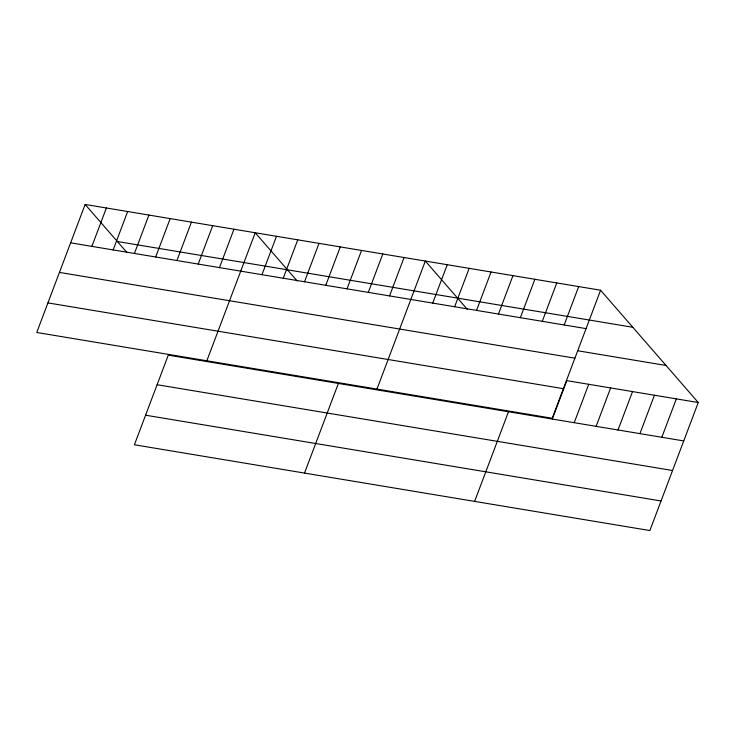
<?xml version="1.0" encoding="UTF-8"?>
<svg xmlns="http://www.w3.org/2000/svg" width="735" height="735" viewBox="0 0 735 735"><rect width="100%" height="100%" fill="white"/><g stroke="black" fill="none" stroke-linecap="round" stroke-linejoin="round"><path stroke-width="1.1" d="M85.131 204.449L36.75 332.477L552.205 418.252L600.587 290.224L85.131 204.449L127.045 252.638M91.884 246.381L106.391 207.987M113.144 249.918L127.651 211.524M134.413 253.456L148.92 215.061M155.673 256.993L170.18 218.598M176.933 260.53L191.44 222.135M198.202 264.067L212.709 225.673M219.462 267.604L233.969 229.21M206.847 360.784L255.229 232.756L297.142 280.945M261.982 274.688L276.498 236.293M283.251 278.225L297.758 239.831M304.51 281.762L319.018 243.368M325.77 285.299L340.277 246.905M347.039 288.837L361.546 250.442M368.299 292.374L382.806 253.979M304.51 473.083L338.385 383.45M389.559 295.911L404.066 257.516M376.954 389.091L425.335 261.054L467.249 309.251M432.731 303.096L447.238 264.701M454.634 306.743L469.15 268.348M476.546 310.39L491.053 271.996M498.449 314.038L512.957 275.643M520.362 317.676L534.869 279.282M542.265 321.324L556.772 282.929M474.617 501.389L508.482 411.756M564.177 324.971L578.684 286.577M552.297 419.042L566.804 380.647L698.25 402.523L649.869 530.551L134.413 444.776L168.278 355.143L683.743 440.917M574.21 422.689L588.717 384.295M596.113 426.337L610.62 387.942M618.025 429.984L632.532 391.58M639.928 433.622L654.435 395.228M661.831 437.27L676.347 398.875M117.361 241.503L632.817 327.277M70.624 242.844L586.08 328.618M578.39 350.88L666.02 365.46M59.443 272.419L574.899 358.193M47.931 302.903L563.387 388.677M157.106 384.717L672.562 470.501M145.585 415.202L661.05 500.976M600.587 290.224L698.25 402.523"/></g></svg>
